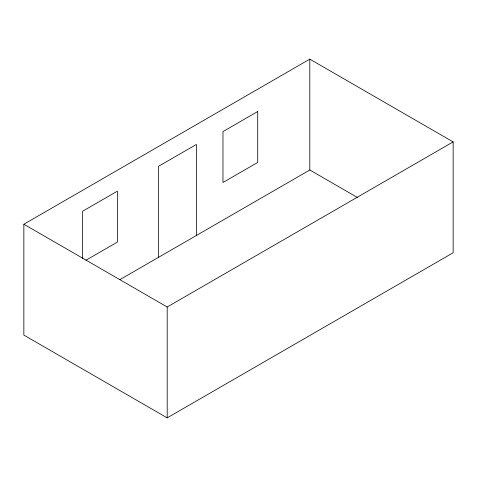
<?xml version="1.0" encoding="UTF-8"?>
<svg xmlns="http://www.w3.org/2000/svg" width="477" height="477" viewBox="0 0 477 477"><rect width="100%" height="100%" fill="white"/><g stroke="black" fill="none" stroke-linecap="round" stroke-linejoin="round"><path stroke-width="0.72" d="M23.85 224.238L309.806 59.142L453.15 141.902L453.15 252.762L167.194 417.858L23.85 335.098L23.85 224.238L167.194 306.997L453.15 141.902M85.848 260.287L117.372 242.089L117.372 191.176L82.634 211.233L82.634 258.456M119.81 279.695L309.806 170.003L357.374 197.466M309.806 59.142L309.806 170.003M196.369 235.495L196.369 144.471L158.579 166.288L158.579 257.312M167.194 306.997L167.194 417.858M257.711 111.523L222.968 131.58L222.968 182.494L257.711 162.436L257.711 111.523"/></g></svg>
